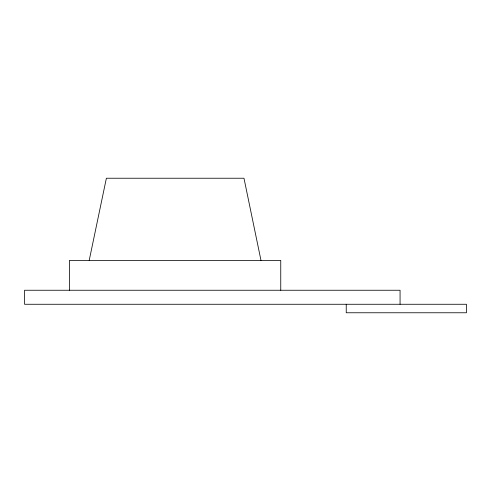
<?xml version="1.0" encoding="UTF-8"?>
<svg xmlns="http://www.w3.org/2000/svg" width="491" height="491" viewBox="0 0 491 491"><rect width="100%" height="100%" fill="white"/><g stroke="black" fill="none" stroke-linecap="round" stroke-linejoin="round"><path stroke-width="0.74" d="M89.202 260.414L106.381 178.233L243.978 178.233L260.985 260.414M400.067 304.267L400.067 290.249L24.55 290.249L24.55 304.267L466.45 304.267L466.45 312.767L346.235 312.767L346.235 304.267M280.754 290.249L280.754 260.414L69.434 260.414L69.434 290.249"/></g></svg>
